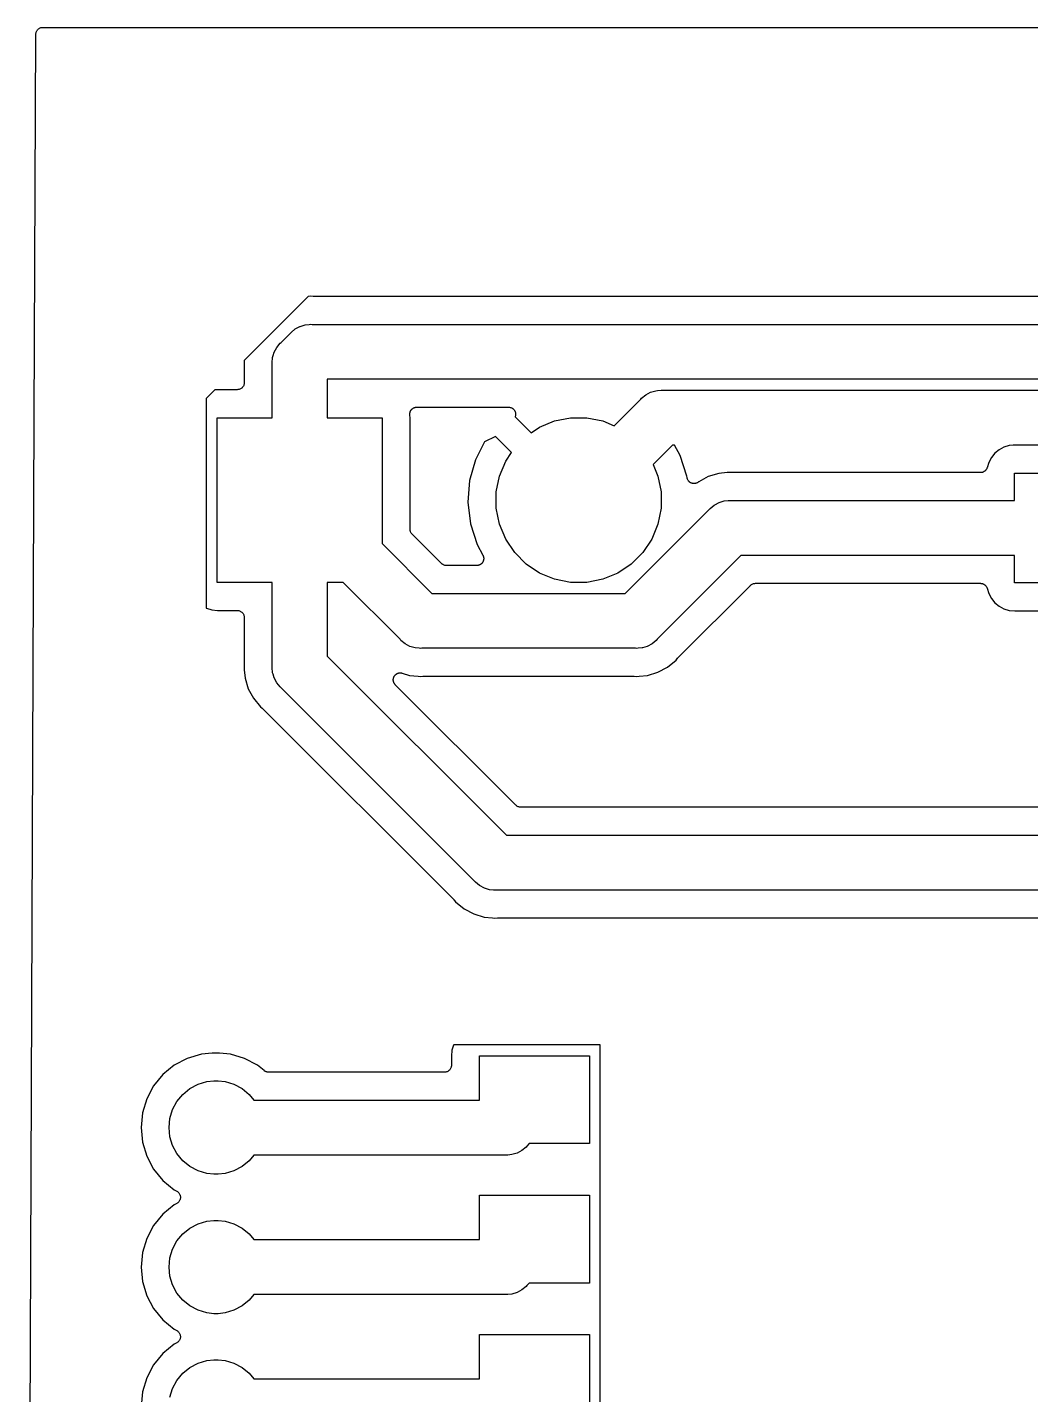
# Model space of a CAD drawing. Extents: x 34.6 to 108.9, y -99.3 to -38.4.
# Drawn here: x 34.67 to 52.93, y -63.29 to -38.38 of the extents above; entities that cross this region are included whole.
import ezdxf

# ---------------------------------------------------------------- set-up
doc = ezdxf.new("R2010")
doc.units = 0
doc.header["$MEASUREMENT"] = 0
doc.layers.add('BLACK', color=7, linetype='CONTINUOUS')

msp = doc.modelspace()

# ---------------------------------------------------------------- linework, layer by layer
at = {"layer": 'BLACK', "linetype": 'CONTINUOUS'}
for p, q in [((34.7926, -45.4895), (34.8213, -38.5055)), ((34.8213, -38.5051), (34.8214, -38.5037)), ((34.8213, -38.5055), (34.8213, -38.5051)), ((34.8213, -38.5051), (34.8213, -38.5051)), ((34.8213, -38.5051), (34.8213, -38.5051)), ((34.8214, -38.5037), (34.8227, -38.4921)), ((34.8227, -38.4921), (34.8239, -38.4805)), ((34.8239, -38.4805), (34.8241, -38.4798)), ((34.8241, -38.4798), (34.8242, -38.4791)), ((34.8242, -38.4791), (34.8278, -38.468)), ((34.8278, -38.468), (34.8313, -38.4568)), ((34.8313, -38.4568), (34.8316, -38.4562)), ((34.8316, -38.4562), (34.8318, -38.4555)), ((34.8318, -38.4555), (34.8375, -38.4453)), ((34.8375, -38.4453), (34.843, -38.435)), ((34.843, -38.435), (34.8435, -38.4344)), ((34.8435, -38.4344), (34.8438, -38.4338)), ((34.8438, -38.4338), (34.8514, -38.4249)), ((34.8514, -38.4249), (34.8588, -38.4159)), ((34.8588, -38.4159), (34.8594, -38.4154)), ((34.8594, -38.4154), (34.8599, -38.4149)), ((34.8599, -38.4149), (34.869, -38.4076)), ((34.869, -38.4076), (34.8781, -38.4002)), ((34.8781, -38.4002), (34.8787, -38.3999)), ((34.8787, -38.3999), (34.8792, -38.3994)), ((34.8792, -38.3994), (34.8896, -38.3941)), ((34.8896, -38.3941), (34.8999, -38.3886)), ((34.8999, -38.3886), (34.9006, -38.3884)), ((34.9006, -38.3884), (34.9012, -38.3881)), ((34.9012, -38.3881), (34.9125, -38.3848)), ((34.9125, -38.3848), (34.9237, -38.3814)), ((34.9237, -38.3814), (34.9244, -38.3813)), ((34.9244, -38.3813), (34.9251, -38.3812)), ((34.9251, -38.3812), (34.9367, -38.3801)), ((34.9367, -38.3801), (34.9483, -38.379)), ((34.9483, -38.379), (108.814, -38.379)), ((39.7796, -43.2815), (38.6155, -44.4456)), ((39.7806, -43.2814), (39.7796, -43.2815)), ((39.7807, -43.2814), (39.7806, -43.2814)), ((39.824, -43.2771), (39.7807, -43.2814)), ((39.8673, -43.2814), (39.824, -43.2771)), ((39.8727, -43.2814), (39.8673, -43.2814)), ((39.878, -43.282), (39.8727, -43.2814)), ((39.8798, -43.282), (39.878, -43.282)), ((63.2842, -43.282), (39.8798, -43.282)), ((39.5449, -43.8722), (39.6289, -43.8273)), ((39.6289, -43.8273), (39.6317, -43.8258)), ((39.6317, -43.8258), (39.726, -43.7972)), ((39.6317, -43.8258), (39.6317, -43.8258)), ((39.726, -43.7972), (39.7994, -43.79)), ((39.7994, -43.79), (39.7995, -43.79)), ((39.7995, -43.79), (39.824, -43.7876)), ((39.824, -43.7876), (39.8486, -43.79)), ((39.8486, -43.79), (63.3154, -43.79)), ((39.2878, -44.1191), (39.4531, -43.9538)), ((39.4531, -43.9538), (39.4687, -43.9347)), ((39.4687, -43.9347), (39.5449, -43.8722)), ((39.1413, -44.3586), (39.1598, -44.2977)), ((39.1598, -44.2977), (39.2063, -44.2109)), ((39.2063, -44.2109), (39.2687, -44.1347)), ((39.2687, -44.1347), (39.2878, -44.1191)), ((38.6155, -44.4456), (38.6111, -44.49)), ((38.6111, -44.49), (38.6154, -44.5333)), ((38.6154, -44.5333), (38.6155, -44.5351)), ((38.6155, -44.5351), (38.6155, -44.5404)), ((38.6155, -44.5404), (38.616, -44.5458)), ((38.616, -44.5458), (38.616, -44.8519)), ((39.1216, -44.49), (39.1312, -44.392)), ((39.124, -44.5146), (39.1216, -44.49)), ((39.124, -45.49), (39.124, -44.5146)), ((39.1312, -44.392), (39.1413, -44.3586)), ((63.1329, -44.79), (40.124, -44.79)), ((40.124, -44.79), (40.124, -45.49)), ((38.0769, -44.9842), (37.924, -45.1371)), ((38.1302, -44.9789), (38.0769, -44.9842)), ((38.489, -44.9789), (38.1302, -44.9789)), ((38.5009, -44.9778), (38.489, -44.9789)), ((38.5128, -44.9767), (38.5009, -44.9778)), ((38.5132, -44.9766), (38.5128, -44.9767)), ((38.5137, -44.9765), (38.5132, -44.9766)), ((38.5251, -44.973), (38.5137, -44.9765)), ((38.5366, -44.9697), (38.5251, -44.973)), ((38.537, -44.9695), (38.5366, -44.9697)), ((38.5374, -44.9693), (38.537, -44.9695)), ((38.5479, -44.9637), (38.5374, -44.9693)), ((38.5585, -44.9582), (38.5479, -44.9637)), ((38.5589, -44.9579), (38.5585, -44.9582)), ((38.5593, -44.9577), (38.5589, -44.9579)), ((38.5685, -44.9502), (38.5593, -44.9577)), ((38.5779, -44.9427), (38.5685, -44.9502)), ((38.5781, -44.9423), (38.5779, -44.9427)), ((38.5785, -44.942), (38.5781, -44.9423)), ((38.5861, -44.9328), (38.5785, -44.942)), ((38.5938, -44.9237), (38.5861, -44.9328)), ((38.594, -44.9233), (38.5938, -44.9237)), ((38.5943, -44.9229), (38.594, -44.9233)), ((38.6, -44.9124), (38.5943, -44.9229)), ((38.6057, -44.902), (38.6, -44.9124)), ((38.6059, -44.9015), (38.6057, -44.902)), ((38.6061, -44.9011), (38.6059, -44.9015)), ((38.6096, -44.8897), (38.6061, -44.9011)), ((38.6132, -44.8783), (38.6096, -44.8897)), ((38.6133, -44.8779), (38.6132, -44.8783)), ((38.6134, -44.8775), (38.6133, -44.8779)), ((38.6147, -44.8656), (38.6134, -44.8775)), ((38.616, -44.8537), (38.6147, -44.8656)), ((38.616, -44.8519), (38.616, -44.8528)), ((38.616, -44.8528), (38.616, -44.8528)), ((38.616, -44.8528), (38.616, -44.8528)), ((38.616, -44.8528), (38.616, -44.8537)), ((45.8487, -45.1347), (45.9249, -45.0723)), ((45.9249, -45.0723), (46.0117, -45.0258)), ((46.0117, -45.0258), (46.106, -44.9972)), ((46.106, -44.9972), (46.1395, -44.9939)), ((46.1395, -44.9939), (46.204, -44.9876)), ((46.204, -44.9876), (46.2286, -44.99)), ((46.2286, -44.99), (56.1014, -44.99)), ((37.924, -45.1371), (37.924, -48.9591)), ((41.6713, -45.3307), (41.676, -45.326)), ((41.676, -45.326), (41.6809, -45.3229)), ((41.6809, -45.3229), (41.6854, -45.3192)), ((41.6854, -45.3192), (41.6912, -45.3161)), ((41.6912, -45.3161), (41.6968, -45.3125)), ((41.6968, -45.3125), (41.7022, -45.3103)), ((41.7022, -45.3103), (41.7073, -45.3076)), ((41.7073, -45.3076), (41.7136, -45.3057)), ((41.7136, -45.3057), (41.7198, -45.3032)), ((41.7198, -45.3032), (41.7255, -45.3021)), ((41.7255, -45.3021), (41.731, -45.3004)), ((41.731, -45.3004), (41.7376, -45.2998)), ((41.7376, -45.2998), (41.7441, -45.2985)), ((41.7441, -45.2985), (41.7499, -45.2986)), ((41.7499, -45.2986), (41.7557, -45.298)), ((41.7557, -45.298), (43.4282, -45.298)), ((43.4282, -45.298), (43.43, -45.298)), ((43.43, -45.298), (43.4339, -45.2984)), ((43.4339, -45.2984), (43.4378, -45.2983)), ((43.4378, -45.2983), (43.4461, -45.2998)), ((43.4461, -45.2998), (43.4546, -45.3008)), ((43.4546, -45.3008), (43.4583, -45.3019)), ((43.4583, -45.3019), (43.4622, -45.3026)), ((43.4622, -45.3026), (43.4701, -45.3057)), ((43.4701, -45.3057), (43.4782, -45.3083)), ((43.4782, -45.3083), (43.4817, -45.3101)), ((43.4817, -45.3101), (43.4853, -45.3115)), ((43.4853, -45.3115), (43.4925, -45.3161)), ((43.4925, -45.3161), (43.5, -45.3202)), ((43.5, -45.3202), (43.5029, -45.3227)), ((43.5029, -45.3227), (43.5062, -45.3248)), ((43.5062, -45.3248), (43.5124, -45.3307)), ((45.3521, -45.6348), (45.8331, -45.1538)), ((45.8331, -45.1538), (45.8487, -45.1347)), ((34.666, -76.2475), (34.7926, -45.4895)), ((34.7926, -45.4895), (34.7926, -45.4895)), ((38.124, -48.49), (38.124, -45.49)), ((38.124, -45.49), (39.124, -45.49)), ((40.124, -45.49), (41.124, -45.49)), ((41.124, -45.49), (41.124, -47.7829)), ((41.6287, -45.4241), (41.6294, -45.4175)), ((41.6292, -45.4299), (41.6287, -45.4241)), ((41.6291, -45.4357), (41.6292, -45.4299)), ((41.6293, -45.4374), (41.6291, -45.4357)), ((41.6351, -45.4962), (41.6293, -45.4374)), ((41.6294, -45.4175), (41.6295, -45.4109)), ((41.6295, -45.4109), (41.6307, -45.4052)), ((41.6307, -45.4052), (41.6313, -45.3995)), ((41.6313, -45.3995), (41.6332, -45.3931)), ((41.6332, -45.3931), (41.6346, -45.3866)), ((41.6346, -45.3866), (41.6369, -45.3813)), ((41.6351, -47.5229), (41.6351, -45.4962)), ((41.6369, -45.3813), (41.6386, -45.3758)), ((41.6386, -45.3758), (41.6417, -45.3699)), ((41.6417, -45.3699), (41.6444, -45.3639)), ((41.6444, -45.3639), (41.6476, -45.3591)), ((41.6476, -45.3591), (41.6504, -45.354)), ((41.6504, -45.354), (41.6546, -45.3489)), ((41.6546, -45.3489), (41.6583, -45.3434)), ((41.6583, -45.3434), (41.6625, -45.3393)), ((41.6625, -45.3393), (41.6662, -45.3349)), ((41.6662, -45.3349), (41.6713, -45.3307)), ((43.5124, -45.3307), (43.519, -45.3361)), ((43.519, -45.3361), (43.5214, -45.3392)), ((43.5214, -45.3392), (43.5242, -45.3419)), ((43.5242, -45.3419), (43.5291, -45.3488)), ((43.5291, -45.3488), (43.5345, -45.3554)), ((43.5345, -45.3554), (43.5363, -45.3589)), ((43.5363, -45.3589), (43.5385, -45.3621)), ((43.5385, -45.3621), (43.542, -45.3699)), ((43.542, -45.3699), (43.546, -45.3774)), ((43.5478, -45.4661), (43.5458, -45.4726)), ((43.5458, -45.4726), (43.8379, -45.7647)), ((43.546, -45.3774), (43.5471, -45.3811)), ((43.5471, -45.3811), (43.5487, -45.3847)), ((43.5508, -45.4581), (43.5478, -45.4661)), ((43.5487, -45.3847), (43.5506, -45.393)), ((43.5506, -45.393), (43.553, -45.4012)), ((43.5515, -45.4542), (43.5508, -45.4581)), ((43.5526, -45.4505), (43.5515, -45.4542)), ((43.5535, -45.4421), (43.5526, -45.4505)), ((43.553, -45.4012), (43.5533, -45.4051)), ((43.5533, -45.4051), (43.5542, -45.4089)), ((43.5549, -45.4336), (43.5535, -45.4421)), ((43.5542, -45.4089), (43.5544, -45.4174)), ((43.5544, -45.4174), (43.5552, -45.4259)), ((43.5552, -45.4259), (43.5548, -45.4297)), ((43.5548, -45.4297), (43.5549, -45.4336)), ((43.9935, -45.6607), (44.2665, -45.5476)), ((44.2665, -45.5476), (44.5563, -45.49)), ((44.5563, -45.49), (44.8517, -45.49)), ((44.8517, -45.49), (45.1415, -45.5476)), ((45.1415, -45.5476), (45.3521, -45.6348)), ((43.8379, -45.7647), (43.9935, -45.6607)), ((42.9908, -45.9291), (42.8248, -46.2552)), ((43.187, -45.8322), (42.9908, -45.9291)), ((43.4787, -46.1239), (43.187, -45.8322)), ((46.4111, -45.99), (46.0592, -46.3419)), ((46.4506, -45.99), (46.4111, -45.99)), ((46.5519, -46.1796), (46.4506, -45.99)), ((52.3579, -46.0736), (52.2806, -46.1371)), ((52.4462, -46.0264), (52.3579, -46.0736)), ((52.5419, -45.9974), (52.4462, -46.0264)), ((52.6165, -45.99), (52.5419, -45.9974)), ((54.5715, -45.99), (52.6165, -45.99)), ((42.8248, -46.2552), (42.7176, -46.6359)), ((43.2616, -46.5525), (43.3747, -46.2795)), ((43.3747, -46.2795), (43.4787, -46.1239)), ((46.6747, -46.5569), (46.5519, -46.1796)), ((52.1699, -46.3027), (52.1404, -46.3999)), ((52.2171, -46.2144), (52.1699, -46.3027)), ((52.2806, -46.1371), (52.2171, -46.2144)), ((43.204, -46.8423), (43.2616, -46.5525)), ((46.0592, -46.3419), (46.1464, -46.5525)), ((46.1464, -46.5525), (46.204, -46.8423)), ((46.6771, -46.5771), (46.6747, -46.5569)), ((47.0644, -46.5622), (46.8893, -46.6558)), ((47.2544, -46.5046), (47.0644, -46.5622)), ((47.4087, -46.4894), (47.2544, -46.5046)), ((47.452, -46.4851), (47.4087, -46.4894)), ((47.4953, -46.4894), (47.452, -46.4851)), ((47.5007, -46.4894), (47.4953, -46.4894)), ((47.506, -46.49), (47.5007, -46.4894)), ((47.5078, -46.49), (47.506, -46.49)), ((52.0189, -46.49), (47.5078, -46.49)), ((52.0245, -46.4894), (52.0189, -46.49)), ((52.0302, -46.4895), (52.0245, -46.4894)), ((52.0368, -46.4882), (52.0302, -46.4895)), ((52.0435, -46.4876), (52.0368, -46.4882)), ((52.049, -46.4859), (52.0435, -46.4876)), ((52.0546, -46.4849), (52.049, -46.4859)), ((52.0608, -46.4824), (52.0546, -46.4849)), ((52.0673, -46.4804), (52.0608, -46.4824)), ((52.0723, -46.4777), (52.0673, -46.4804)), ((52.0776, -46.4756), (52.0723, -46.4777)), ((52.0832, -46.4719), (52.0776, -46.4756)), ((52.0892, -46.4688), (52.0832, -46.4719)), ((52.0936, -46.4652), (52.0892, -46.4688)), ((52.0983, -46.4621), (52.0936, -46.4652)), ((52.1031, -46.4574), (52.0983, -46.4621)), ((52.1084, -46.4531), (52.1031, -46.4574)), ((52.112, -46.4487), (52.1084, -46.4531)), ((52.1161, -46.4448), (52.112, -46.4487)), ((52.1199, -46.4392), (52.1161, -46.4448)), ((52.1242, -46.434), (52.1199, -46.4392)), ((52.1269, -46.429), (52.1242, -46.434)), ((52.1301, -46.4243), (52.1269, -46.429)), ((52.1328, -46.4181), (52.1301, -46.4243)), ((52.136, -46.4122), (52.1328, -46.4181)), ((52.1376, -46.4068), (52.136, -46.4122)), ((52.1399, -46.4016), (52.1376, -46.4068)), ((52.1404, -46.3999), (52.1399, -46.4016)), ((52.6415, -46.998), (52.6415, -46.498)), ((52.6415, -46.498), (54.5465, -46.498)), ((42.7176, -46.6359), (42.6867, -47.0303)), ((46.6794, -46.5877), (46.6771, -46.5771)), ((46.6815, -46.5984), (46.6794, -46.5877)), ((46.6821, -46.5998), (46.6815, -46.5984)), ((46.6824, -46.6013), (46.6821, -46.5998)), ((46.6867, -46.6113), (46.6824, -46.6013)), ((46.6908, -46.6214), (46.6867, -46.6113)), ((46.6917, -46.6227), (46.6908, -46.6214)), ((46.6923, -46.6241), (46.6917, -46.6227)), ((46.6985, -46.633), (46.6923, -46.6241)), ((46.7045, -46.6421), (46.6985, -46.633)), ((46.7056, -46.6432), (46.7045, -46.6421)), ((46.7064, -46.6444), (46.7056, -46.6432)), ((46.7142, -46.652), (46.7064, -46.6444)), ((46.7219, -46.6597), (46.7142, -46.652)), ((46.7232, -46.6606), (46.7219, -46.6597)), ((46.7243, -46.6617), (46.7232, -46.6606)), ((46.7334, -46.6675), (46.7243, -46.6617)), ((46.7424, -46.6736), (46.7334, -46.6675)), ((46.7438, -46.6743), (46.7424, -46.6736)), ((46.7451, -46.6751), (46.7438, -46.6743)), ((46.7552, -46.6791), (46.7451, -46.6751)), ((46.7652, -46.6833), (46.7552, -46.6791)), ((46.7667, -46.6837), (46.7652, -46.6833)), ((46.7681, -46.6842), (46.7667, -46.6837)), ((46.7788, -46.6862), (46.7681, -46.6842)), ((46.7894, -46.6884), (46.7788, -46.6862)), ((46.791, -46.6884), (46.7894, -46.6884)), ((46.7925, -46.6887), (46.791, -46.6884)), ((46.8034, -46.6886), (46.7925, -46.6887)), ((46.8142, -46.6887), (46.8034, -46.6886)), ((46.8157, -46.6884), (46.8142, -46.6887)), ((46.8173, -46.6884), (46.8157, -46.6884)), ((46.8279, -46.6861), (46.8173, -46.6884)), ((46.8386, -46.6841), (46.8279, -46.6861)), ((46.84, -46.6836), (46.8386, -46.6841)), ((46.8415, -46.6832), (46.84, -46.6836)), ((46.8515, -46.679), (46.8415, -46.6832)), ((46.8616, -46.6749), (46.8515, -46.679)), ((46.8629, -46.6741), (46.8616, -46.6749)), ((46.8643, -46.6735), (46.8629, -46.6741)), ((46.8733, -46.6674), (46.8643, -46.6735)), ((46.8824, -46.6615), (46.8733, -46.6674)), ((46.8838, -46.6603), (46.8824, -46.6615)), ((46.8893, -46.6558), (46.8838, -46.6603)), ((42.6867, -47.0303), (42.7333, -47.4231)), ((43.204, -47.1377), (43.204, -46.8423)), ((46.204, -46.8423), (46.204, -47.1377)), ((47.1846, -47.074), (47.2597, -47.0338)), ((47.2597, -47.0338), (47.354, -47.0052)), ((47.354, -47.0052), (47.4274, -46.998)), ((47.4274, -46.998), (47.452, -46.9956)), ((47.452, -46.9956), (47.4766, -46.998)), ((47.4766, -46.998), (52.6415, -46.998)), ((43.2616, -47.4275), (43.204, -47.1377)), ((45.5529, -48.69), (47.0811, -47.1618)), ((46.204, -47.1377), (46.1464, -47.4275)), ((47.0811, -47.1618), (47.0967, -47.1427)), ((47.0967, -47.1427), (47.1335, -47.1125)), ((47.1335, -47.1125), (47.1729, -47.0803)), ((47.1729, -47.0803), (47.1846, -47.074)), ((41.6362, -47.5346), (41.6351, -47.5229)), ((41.6372, -47.5463), (41.6362, -47.5346)), ((41.6374, -47.5469), (41.6372, -47.5463)), ((41.6375, -47.5476), (41.6374, -47.5469)), ((41.6409, -47.5588), (41.6375, -47.5476)), ((41.6442, -47.5701), (41.6409, -47.5588)), ((41.6445, -47.5707), (41.6442, -47.5701)), ((41.6447, -47.5713), (41.6445, -47.5707)), ((42.7333, -47.4231), (42.8561, -47.8004)), ((43.3747, -47.7005), (43.2616, -47.4275)), ((46.1464, -47.4275), (46.0333, -47.7005)), ((41.124, -47.7829), (42.0311, -48.69)), ((41.6502, -47.5817), (41.6447, -47.5713)), ((41.6556, -47.5921), (41.6502, -47.5817)), ((41.656, -47.5926), (41.6556, -47.5921)), ((41.6563, -47.5932), (41.656, -47.5926)), ((41.6637, -47.6023), (41.6563, -47.5932)), ((41.671, -47.6115), (41.6637, -47.6023)), ((41.6719, -47.6124), (41.671, -47.6115)), ((41.672, -47.6124), (41.6719, -47.6124)), ((41.6723, -47.6127), (41.672, -47.6124)), ((41.672, -47.6124), (41.672, -47.6124)), ((42.2043, -48.1448), (41.6723, -47.6127)), ((42.8561, -47.8004), (42.9601, -47.9951)), ((43.5389, -47.9462), (43.3747, -47.7005)), ((46.0333, -47.7005), (45.8691, -47.9462)), ((42.9601, -47.9951), (42.961, -47.9967)), ((42.961, -47.9967), (42.9631, -48.0022)), ((42.9631, -48.0022), (42.9659, -48.0074)), ((42.9659, -48.0074), (42.9677, -48.0137)), ((42.9677, -48.0137), (42.9701, -48.0197)), ((42.9701, -48.0197), (42.9712, -48.0255)), ((42.9712, -48.0255), (42.9729, -48.0312)), ((42.9729, -48.0312), (42.9735, -48.0377)), ((42.9744, -48.0689), (42.9731, -48.0747)), ((42.9735, -48.0377), (42.9747, -48.0441)), ((42.9751, -48.0559), (42.9744, -48.0624)), ((42.9744, -48.0624), (42.9744, -48.0689)), ((42.9747, -48.0441), (42.9746, -48.05)), ((42.9746, -48.05), (42.9751, -48.0559)), ((43.7478, -48.1551), (43.5389, -47.9462)), ((45.8691, -47.9462), (45.6602, -48.1551)), ((47.6591, -47.998), (46.1309, -49.5262)), ((52.6415, -47.998), (47.6591, -47.998)), ((52.6415, -48.498), (52.6415, -47.998)), ((42.2134, -48.1523), (42.2043, -48.1448)), ((42.2224, -48.1598), (42.2134, -48.1523)), ((42.223, -48.1601), (42.2224, -48.1598)), ((42.2235, -48.1605), (42.223, -48.1601)), ((42.2338, -48.1661), (42.2235, -48.1605)), ((42.2441, -48.1717), (42.2338, -48.1661)), ((42.2447, -48.1719), (42.2441, -48.1717)), ((42.2453, -48.1722), (42.2447, -48.1719)), ((42.2566, -48.1757), (42.2453, -48.1722)), ((42.2677, -48.1792), (42.2566, -48.1757)), ((42.2684, -48.1793), (42.2677, -48.1792)), ((42.269, -48.1795), (42.2684, -48.1793)), ((42.2807, -48.1807), (42.269, -48.1795)), ((42.2924, -48.182), (42.2807, -48.1807)), ((42.2937, -48.182), (42.2924, -48.182)), ((42.2941, -48.182), (42.2937, -48.182)), ((42.2937, -48.182), (42.2937, -48.182)), ((42.2937, -48.182), (42.2937, -48.182)), ((42.8481, -48.182), (42.2941, -48.182)), ((42.854, -48.1814), (42.8481, -48.182)), ((42.8599, -48.1815), (42.854, -48.1814)), ((42.8663, -48.1802), (42.8599, -48.1815)), ((42.8728, -48.1796), (42.8663, -48.1802)), ((42.8785, -48.1779), (42.8728, -48.1796)), ((42.8842, -48.1768), (42.8785, -48.1779)), ((42.8903, -48.1743), (42.8842, -48.1768)), ((42.8965, -48.1724), (42.8903, -48.1743)), ((42.9017, -48.1696), (42.8965, -48.1724)), ((42.9072, -48.1674), (42.9017, -48.1696)), ((42.9127, -48.1638), (42.9072, -48.1674)), ((42.9184, -48.1608), (42.9127, -48.1638)), ((42.923, -48.157), (42.9184, -48.1608)), ((42.9279, -48.1538), (42.923, -48.157)), ((42.9326, -48.1492), (42.9279, -48.1538)), ((42.9376, -48.1451), (42.9326, -48.1492)), ((42.9414, -48.1406), (42.9376, -48.1451)), ((42.9456, -48.1364), (42.9414, -48.1406)), ((42.9493, -48.131), (42.9456, -48.1364)), ((42.9534, -48.126), (42.9493, -48.131)), ((42.9562, -48.1208), (42.9534, -48.126)), ((42.9596, -48.1159), (42.9562, -48.1208)), ((42.9621, -48.1099), (42.9596, -48.1159)), ((42.9652, -48.1042), (42.9621, -48.1099)), ((42.967, -48.0986), (42.9652, -48.1042)), ((42.9693, -48.0931), (42.967, -48.0986)), ((42.9706, -48.0868), (42.9693, -48.0931)), ((42.9725, -48.0805), (42.9706, -48.0868)), ((42.9731, -48.0747), (42.9725, -48.0805)), ((43.9935, -48.3193), (43.7478, -48.1551)), ((45.6602, -48.1551), (45.4145, -48.3193)), ((39.124, -48.49), (38.124, -48.49)), ((39.124, -50.0134), (39.124, -48.49)), ((40.4169, -48.49), (40.124, -48.49)), ((40.124, -48.49), (40.124, -49.8309)), ((41.4531, -49.5262), (40.4169, -48.49)), ((44.2665, -48.4324), (43.9935, -48.3193)), ((44.5563, -48.49), (44.2665, -48.4324)), ((44.8517, -48.49), (44.5563, -48.49)), ((45.1415, -48.4324), (44.8517, -48.49)), ((45.4145, -48.3193), (45.1415, -48.4324)), ((46.5122, -49.8633), (47.8323, -48.5432)), ((47.8323, -48.5432), (47.8326, -48.5429)), ((47.8326, -48.5429), (47.8326, -48.5429)), ((47.8326, -48.5429), (47.8327, -48.5429)), ((47.8327, -48.5429), (47.8336, -48.542)), ((47.8336, -48.542), (47.8428, -48.5346)), ((47.8428, -48.5346), (47.8519, -48.5272)), ((47.8519, -48.5272), (47.8524, -48.5269)), ((47.8524, -48.5269), (47.853, -48.5265)), ((47.853, -48.5265), (47.8634, -48.5211)), ((47.8634, -48.5211), (47.8737, -48.5156)), ((47.8737, -48.5156), (47.8744, -48.5154)), ((47.8744, -48.5154), (47.875, -48.5151)), ((47.875, -48.5151), (47.8863, -48.5118)), ((47.8863, -48.5118), (47.8975, -48.5084)), ((47.8975, -48.5084), (47.8981, -48.5084)), ((47.8981, -48.5084), (47.8988, -48.5082)), ((47.8988, -48.5082), (47.9105, -48.5071)), ((47.9105, -48.5071), (47.9221, -48.506)), ((47.9221, -48.506), (52.0189, -48.506)), ((52.0189, -48.506), (52.0207, -48.506)), ((52.0207, -48.506), (52.0263, -48.5066)), ((52.0263, -48.5066), (52.032, -48.5067)), ((52.032, -48.5067), (52.0386, -48.508)), ((52.0386, -48.508), (52.0453, -48.5088)), ((52.0453, -48.5088), (52.0507, -48.5105)), ((52.0507, -48.5105), (52.0563, -48.5116)), ((52.0563, -48.5116), (52.0625, -48.5142)), ((52.0625, -48.5142), (52.0689, -48.5163)), ((52.0689, -48.5163), (52.0739, -48.519)), ((52.0739, -48.519), (52.0791, -48.5212)), ((52.0791, -48.5212), (52.0847, -48.525)), ((52.0847, -48.525), (52.0906, -48.5282)), ((52.0906, -48.5282), (52.095, -48.5319)), ((52.095, -48.5319), (52.0997, -48.535)), ((52.0997, -48.535), (52.1045, -48.5398)), ((52.1045, -48.5398), (52.1096, -48.5441)), ((52.1096, -48.5441), (52.1132, -48.5486)), ((52.1132, -48.5486), (52.1172, -48.5526)), ((52.1172, -48.5526), (52.1209, -48.5582)), ((52.1209, -48.5582), (52.1251, -48.5635)), ((52.1251, -48.5635), (52.1278, -48.5685)), ((54.5465, -48.498), (52.6415, -48.498)), ((42.0311, -48.69), (45.5529, -48.69)), ((52.1278, -48.5685), (52.1309, -48.5732)), ((52.1309, -48.5732), (52.1335, -48.5795)), ((52.1335, -48.5795), (52.1366, -48.5854)), ((52.1366, -48.5854), (52.1382, -48.5909)), ((52.1382, -48.5909), (52.1404, -48.5961)), ((52.1404, -48.5961), (52.1699, -48.6933)), ((52.1699, -48.6933), (52.2171, -48.7816)), ((52.2171, -48.7816), (52.2806, -48.8589)), ((37.924, -48.9591), (37.9287, -48.9616)), ((37.9287, -48.9616), (38.0244, -48.9906)), ((38.0244, -48.9906), (38.1302, -49.0011)), ((38.1302, -49.0011), (38.489, -49.0011)), ((38.489, -49.0011), (38.4899, -49.0011)), ((38.4899, -49.0011), (38.4899, -49.0011)), ((38.4899, -49.0011), (38.4899, -49.0011)), ((38.4899, -49.0011), (38.4908, -49.0011)), ((38.4908, -49.0011), (38.5027, -49.0024)), ((38.5027, -49.0024), (38.5145, -49.0037)), ((38.5145, -49.0037), (38.515, -49.0038)), ((38.515, -49.0038), (38.5154, -49.0038)), ((38.5154, -49.0038), (38.5268, -49.0075)), ((38.5268, -49.0075), (38.5382, -49.011)), ((38.5382, -49.011), (38.5386, -49.0112)), ((38.5386, -49.0112), (38.539, -49.0113)), ((38.539, -49.0113), (38.5495, -49.0171)), ((38.5495, -49.0171), (38.56, -49.0228)), ((38.56, -49.0228), (38.5604, -49.0231)), ((38.5604, -49.0231), (38.5608, -49.0233)), ((38.5608, -49.0233), (38.5699, -49.031)), ((38.5699, -49.031), (38.5791, -49.0386)), ((38.5791, -49.0386), (38.5794, -49.0389)), ((38.5794, -49.0389), (38.5797, -49.0392)), ((38.5797, -49.0392), (38.5872, -49.0485)), ((38.5872, -49.0485), (38.5948, -49.0578)), ((38.5948, -49.0578), (38.595, -49.0582)), ((38.595, -49.0582), (38.5953, -49.0585)), ((38.5953, -49.0585), (38.6008, -49.0691)), ((52.2806, -48.8589), (52.3579, -48.9224)), ((52.3579, -48.9224), (52.4462, -48.9696)), ((52.4462, -48.9696), (52.5419, -48.9986)), ((52.5419, -48.9986), (52.6477, -49.0091)), ((52.6477, -49.0091), (54.5403, -49.0091)), ((38.6008, -49.0691), (38.6064, -49.0797)), ((38.6064, -49.0797), (38.6065, -49.0801)), ((38.6065, -49.0801), (38.6068, -49.0805)), ((38.6068, -49.0805), (38.6101, -49.0919)), ((38.6101, -49.0919), (38.6136, -49.1034)), ((38.6136, -49.1034), (38.6136, -49.1038)), ((38.6136, -49.1038), (38.6137, -49.1043)), ((38.6137, -49.1043), (38.6148, -49.1162)), ((38.6148, -49.1162), (38.616, -49.1281)), ((38.616, -49.1281), (38.616, -49.9822)), ((41.4687, -49.5453), (41.4531, -49.5262)), ((41.5449, -49.6077), (41.4687, -49.5453)), ((46.1153, -49.5453), (46.0391, -49.6077)), ((46.1309, -49.5262), (46.1153, -49.5453)), ((41.6317, -49.6542), (41.5449, -49.6077)), ((41.726, -49.6828), (41.6317, -49.6542)), ((41.7994, -49.69), (41.726, -49.6828)), ((41.7995, -49.69), (41.7994, -49.69)), ((41.824, -49.6924), (41.7995, -49.69)), ((41.8485, -49.69), (41.824, -49.6924)), ((45.7354, -49.69), (41.8485, -49.69)), ((45.76, -49.6924), (45.7354, -49.69)), ((45.7846, -49.69), (45.76, -49.6924)), ((45.7888, -49.6896), (45.7846, -49.69)), ((45.858, -49.6828), (45.7888, -49.6896)), ((45.8682, -49.6797), (45.858, -49.6828)), ((45.9523, -49.6542), (45.8682, -49.6797)), ((46.0391, -49.6077), (45.9523, -49.6542)), ((38.6154, -49.9947), (38.6111, -50.038)), ((38.6111, -50.038), (38.6154, -50.0813)), ((38.616, -49.984), (38.6154, -49.9893)), ((38.6154, -49.9893), (38.6154, -49.9947)), ((38.616, -49.9822), (38.616, -49.984)), ((39.1216, -50.038), (39.124, -50.0134)), ((39.1312, -50.136), (39.1216, -50.038)), ((40.124, -49.8309), (43.3871, -53.094)), ((46.1476, -50.1258), (46.3227, -50.0322)), ((46.3227, -50.0322), (46.4762, -49.9062)), ((46.4762, -49.9062), (46.5038, -49.8726)), ((46.5038, -49.8726), (46.505, -49.8712)), ((46.505, -49.8712), (46.5088, -49.8675)), ((46.5088, -49.8675), (46.5122, -49.8633)), ((38.6154, -50.0813), (38.6306, -50.2356)), ((38.6306, -50.2356), (38.6882, -50.4256)), ((39.1389, -50.1612), (39.1312, -50.136)), ((39.1598, -50.2303), (39.1389, -50.1612)), ((39.2063, -50.3171), (39.1598, -50.2303)), ((41.3284, -50.2629), (41.329, -50.2569)), ((41.3289, -50.2693), (41.3284, -50.2629)), ((41.3289, -50.2756), (41.3289, -50.2693)), ((41.33, -50.2816), (41.3289, -50.2756)), ((41.329, -50.2569), (41.3291, -50.2508)), ((41.3291, -50.2508), (41.3304, -50.2446)), ((41.3306, -50.2876), (41.33, -50.2816)), ((41.3304, -50.2446), (41.3311, -50.2383)), ((41.3323, -50.2937), (41.3306, -50.2876)), ((41.3311, -50.2383), (41.3329, -50.2325)), ((41.3335, -50.3), (41.3323, -50.2937)), ((41.3329, -50.2325), (41.3341, -50.2265)), ((41.3358, -50.3056), (41.3335, -50.3)), ((41.3341, -50.2265), (41.3366, -50.2207)), ((41.3375, -50.3114), (41.3358, -50.3056)), ((41.3366, -50.2207), (41.3385, -50.2146)), ((41.3385, -50.2146), (41.3414, -50.2093)), ((41.3414, -50.2093), (41.3437, -50.2037)), ((41.3437, -50.2037), (41.3473, -50.1984)), ((41.3473, -50.1984), (41.3503, -50.1929)), ((41.3503, -50.1929), (41.3542, -50.1882)), ((41.3542, -50.1882), (41.3576, -50.1832)), ((41.3576, -50.1832), (41.3621, -50.1787)), ((41.3621, -50.1787), (41.3662, -50.1738)), ((41.3662, -50.1738), (41.3709, -50.17)), ((41.3709, -50.17), (41.3752, -50.1657)), ((41.3752, -50.1657), (41.3805, -50.1622)), ((41.3805, -50.1622), (41.3855, -50.1582)), ((41.3855, -50.1582), (41.3908, -50.1554)), ((41.3908, -50.1554), (41.3959, -50.152)), ((41.3959, -50.152), (41.4018, -50.1496)), ((41.4018, -50.1496), (41.4074, -50.1467)), ((41.4074, -50.1467), (41.4132, -50.1449)), ((41.4132, -50.1449), (41.4188, -50.1426)), ((41.4188, -50.1426), (41.4251, -50.1414)), ((41.4251, -50.1414), (41.4312, -50.1396)), ((41.4312, -50.1396), (41.4372, -50.139)), ((41.4372, -50.139), (41.4432, -50.1378)), ((41.4432, -50.1378), (41.4495, -50.1379)), ((41.4495, -50.1379), (41.4558, -50.1373)), ((41.4558, -50.1373), (41.4619, -50.1379)), ((41.4619, -50.1379), (41.4679, -50.1379)), ((41.4679, -50.1379), (41.4742, -50.1391)), ((41.4742, -50.1391), (41.4805, -50.1398)), ((41.4805, -50.1398), (41.4863, -50.1415)), ((41.4863, -50.1415), (41.4923, -50.1427)), ((41.4923, -50.1427), (41.6264, -50.1834)), ((41.6264, -50.1834), (41.7807, -50.1986)), ((41.7807, -50.1986), (41.7807, -50.1986)), ((41.7807, -50.1986), (41.824, -50.2029)), ((41.824, -50.2029), (41.8673, -50.1986)), ((41.8673, -50.1986), (41.8691, -50.1985)), ((41.8691, -50.1985), (41.8744, -50.1985)), ((41.8744, -50.1985), (41.8797, -50.198)), ((41.8797, -50.198), (45.7042, -50.198)), ((45.7042, -50.198), (45.706, -50.198)), ((45.706, -50.198), (45.7114, -50.1986)), ((45.7114, -50.1986), (45.7167, -50.1986)), ((45.7167, -50.1986), (45.76, -50.2029)), ((45.76, -50.2029), (45.8033, -50.1986)), ((45.8033, -50.1986), (45.9576, -50.1834)), ((45.8033, -50.1986), (45.8033, -50.1986)), ((45.9576, -50.1834), (46.1476, -50.1258)), ((38.6882, -50.4256), (38.7818, -50.6007)), ((39.2687, -50.3933), (39.2063, -50.3171)), ((39.2878, -50.4089), (39.2687, -50.3933)), ((42.8091, -53.9302), (39.2878, -50.4089)), ((41.3404, -50.3171), (41.3375, -50.3114)), ((41.3428, -50.3229), (41.3404, -50.3171)), ((41.3461, -50.328), (41.3428, -50.3229)), ((41.3489, -50.3334), (41.3461, -50.328)), ((41.3528, -50.3384), (41.3489, -50.3334)), ((41.3563, -50.3437), (41.3528, -50.3384)), ((41.3605, -50.348), (41.3563, -50.3437)), ((41.3643, -50.3528), (41.3605, -50.348)), ((41.3656, -50.3541), (41.3643, -50.3528)), ((43.5603, -52.5488), (41.3656, -50.3541)), ((38.7818, -50.6007), (38.9078, -50.7542)), ((38.9078, -50.7542), (38.9414, -50.7818)), ((38.9414, -50.7818), (38.9428, -50.783)), ((38.9428, -50.783), (38.9465, -50.7868)), ((38.9465, -50.7868), (38.9507, -50.7902)), ((38.9507, -50.7902), (42.4278, -54.2673)), ((43.5694, -52.5563), (43.5603, -52.5488)), ((43.5784, -52.5638), (43.5694, -52.5563)), ((43.579, -52.5641), (43.5784, -52.5638)), ((43.5795, -52.5645), (43.579, -52.5641)), ((43.5898, -52.5701), (43.5795, -52.5645)), ((43.6001, -52.5757), (43.5898, -52.5701)), ((43.6007, -52.5759), (43.6001, -52.5757)), ((43.6013, -52.5762), (43.6007, -52.5759)), ((43.6126, -52.5797), (43.6013, -52.5762)), ((43.6237, -52.5832), (43.6126, -52.5797)), ((43.6244, -52.5833), (43.6237, -52.5832)), ((43.625, -52.5835), (43.6244, -52.5833)), ((43.6367, -52.5847), (43.625, -52.5835)), ((43.6484, -52.586), (43.6367, -52.5847)), ((43.6497, -52.586), (43.6484, -52.586)), ((43.6501, -52.586), (43.6497, -52.586)), ((43.6497, -52.586), (43.6497, -52.586)), ((43.6497, -52.586), (43.6497, -52.586)), ((56.3618, -52.586), (43.6501, -52.586)), ((43.3871, -53.094), (61.5804, -53.094)), ((42.8247, -53.9493), (42.8091, -53.9302)), ((42.9009, -54.0117), (42.8247, -53.9493)), ((42.9877, -54.0582), (42.9009, -54.0117)), ((42.4278, -54.2673), (42.4291, -54.2686)), ((42.4291, -54.2686), (42.4324, -54.2728)), ((42.4324, -54.2728), (42.4362, -54.2766)), ((42.4362, -54.2766), (42.4638, -54.3102)), ((43.082, -54.0868), (42.9877, -54.0582)), ((43.1554, -54.094), (43.082, -54.0868)), ((43.18, -54.0964), (43.1554, -54.094)), ((43.1554, -54.094), (43.1554, -54.094)), ((43.2045, -54.094), (43.18, -54.0964)), ((61.3978, -54.094), (43.2045, -54.094)), ((42.4638, -54.3102), (42.6173, -54.4362)), ((42.6173, -54.4362), (42.7924, -54.5298)), ((42.7924, -54.5298), (42.9824, -54.5874)), ((42.9824, -54.5874), (43.1367, -54.6026)), ((43.1367, -54.6026), (43.1367, -54.6026)), ((43.1367, -54.6026), (43.18, -54.6069)), ((43.18, -54.6069), (43.2233, -54.6026)), ((43.2233, -54.6026), (43.2251, -54.6024)), ((43.2251, -54.6024), (43.2304, -54.6025)), ((43.2304, -54.6025), (43.2357, -54.602)), ((43.2357, -54.602), (58.5599, -54.602)), ((42.3973, -57.0124), (42.3869, -57.1182)), ((42.4264, -56.9167), (42.3973, -57.0124)), ((42.4289, -56.912), (42.4264, -56.9167)), ((45.098, -56.912), (42.4289, -56.912)), ((45.098, -76.8449), (45.098, -56.912)), ((37.5778, -57.1593), (37.3419, -57.2854)), ((37.8338, -57.0816), (37.5778, -57.1593)), ((38.0333, -57.062), (37.8338, -57.0816)), ((38.1667, -57.062), (38.0333, -57.062)), ((38.3662, -57.0816), (38.1667, -57.062)), ((38.6222, -57.1593), (38.3662, -57.0816)), ((38.8581, -57.2854), (38.6222, -57.1593)), ((42.3869, -57.1182), (42.3869, -57.285)), ((42.898, -57.92), (42.898, -57.112)), ((42.898, -57.112), (44.898, -57.112)), ((44.898, -57.112), (44.898, -58.712)), ((37.1351, -57.4551), (36.9654, -57.6619)), ((37.3419, -57.2854), (37.1351, -57.4551)), ((38.9772, -57.3832), (38.8581, -57.2854)), ((38.9818, -57.3862), (38.9772, -57.3832)), ((38.9861, -57.3898), (38.9818, -57.3862)), ((38.9921, -57.3931), (38.9861, -57.3898)), ((38.9979, -57.397), (38.9921, -57.3931)), ((39.0029, -57.3991), (38.9979, -57.397)), ((39.0078, -57.4017), (39.0029, -57.3991)), ((39.0144, -57.4038), (39.0078, -57.4017)), ((39.0207, -57.4065), (39.0144, -57.4038)), ((39.0261, -57.4076), (39.0207, -57.4065)), ((39.0314, -57.4092), (39.0261, -57.4076)), ((39.0383, -57.41), (39.0314, -57.4092)), ((39.045, -57.4114), (39.0383, -57.41)), ((39.0506, -57.4114), (39.045, -57.4114)), ((39.056, -57.412), (39.0506, -57.4114)), ((39.0578, -57.412), (39.056, -57.412)), ((42.2599, -57.412), (39.0578, -57.412)), ((42.2718, -57.4108), (42.2599, -57.412)), ((42.2837, -57.4097), (42.2718, -57.4108)), ((42.2842, -57.4096), (42.2837, -57.4097)), ((42.2846, -57.4096), (42.2842, -57.4096)), ((42.2961, -57.4061), (42.2846, -57.4096)), ((42.3075, -57.4028), (42.2961, -57.4061)), ((42.3079, -57.4025), (42.3075, -57.4028)), ((42.3083, -57.4024), (42.3079, -57.4025)), ((42.3189, -57.3968), (42.3083, -57.4024)), ((42.3295, -57.3913), (42.3189, -57.3968)), ((42.3298, -57.391), (42.3295, -57.3913)), ((42.3302, -57.3908), (42.3298, -57.391)), ((42.3395, -57.3832), (42.3302, -57.3908)), ((42.3488, -57.3757), (42.3395, -57.3832)), ((42.3491, -57.3754), (42.3488, -57.3757)), ((42.3494, -57.3751), (42.3491, -57.3754)), ((42.357, -57.3659), (42.3494, -57.3751)), ((42.3647, -57.3568), (42.357, -57.3659)), ((42.3649, -57.3564), (42.3647, -57.3568)), ((42.3652, -57.356), (42.3649, -57.3564)), ((42.3709, -57.3455), (42.3652, -57.356)), ((42.3767, -57.335), (42.3709, -57.3455)), ((42.3768, -57.3346), (42.3767, -57.335)), ((42.377, -57.3342), (42.3768, -57.3346)), ((42.3805, -57.3228), (42.377, -57.3342)), ((42.3842, -57.3114), (42.3805, -57.3228)), ((42.3843, -57.3105), (42.3842, -57.311)), ((42.3842, -57.311), (42.3842, -57.3114)), ((42.3856, -57.2987), (42.3843, -57.3105)), ((42.3869, -57.2868), (42.3856, -57.2987)), ((42.3869, -57.285), (42.3869, -57.2859)), ((42.3869, -57.2859), (42.3869, -57.2859)), ((42.3869, -57.2859), (42.3869, -57.2859)), ((42.3869, -57.2859), (42.3869, -57.2868)), ((36.9654, -57.6619), (36.8393, -57.8978)), ((37.4961, -57.8161), (37.6255, -57.7098)), ((37.6255, -57.7098), (37.7731, -57.6309)), ((37.7731, -57.6309), (37.9334, -57.5823)), ((37.9334, -57.5823), (38.0583, -57.57)), ((38.0583, -57.57), (38.1417, -57.57)), ((38.1417, -57.57), (38.2666, -57.5823)), ((38.2666, -57.5823), (38.4269, -57.6309)), ((38.4269, -57.6309), (38.5745, -57.7098)), ((38.5745, -57.7098), (38.7039, -57.8161)), ((36.8393, -57.8978), (36.7616, -58.1538)), ((37.3109, -58.0931), (37.3898, -57.9455)), ((37.3898, -57.9455), (37.4961, -57.8161)), ((38.7039, -57.8161), (38.7893, -57.92)), ((38.7893, -57.92), (42.898, -57.92)), ((36.7616, -58.1538), (36.7354, -58.42)), ((37.2459, -58.42), (37.2623, -58.2534)), ((37.2623, -58.2534), (37.3109, -58.0931)), ((36.7354, -58.42), (36.7616, -58.6862)), ((37.2623, -58.5866), (37.2459, -58.42)), ((36.7616, -58.6862), (36.8393, -58.9422)), ((37.3109, -58.7469), (37.2623, -58.5866)), ((37.3898, -58.8945), (37.3109, -58.7469)), ((43.7453, -58.7753), (43.6691, -58.8377)), ((43.7609, -58.7562), (43.7453, -58.7753)), ((43.8051, -58.712), (43.7609, -58.7562)), ((44.898, -58.712), (43.8051, -58.712)), ((36.8393, -58.9422), (36.9654, -59.1781)), ((37.4961, -59.0239), (37.3898, -58.8945)), ((37.6255, -59.1302), (37.4961, -59.0239)), ((38.7039, -59.0239), (38.5745, -59.1302)), ((38.7893, -58.92), (38.7039, -59.0239)), ((43.3654, -58.92), (38.7893, -58.92)), ((43.39, -58.9224), (43.3654, -58.92)), ((43.4146, -58.92), (43.39, -58.9224)), ((43.488, -58.9128), (43.4146, -58.92)), ((43.5823, -58.8842), (43.488, -58.9128)), ((43.6691, -58.8377), (43.5823, -58.8842)), ((36.9654, -59.1781), (37.1351, -59.3849)), ((37.7731, -59.2091), (37.6255, -59.1302)), ((37.9334, -59.2577), (37.7731, -59.2091)), ((38.0583, -59.27), (37.9334, -59.2577)), ((38.1417, -59.27), (38.0583, -59.27)), ((38.2666, -59.2577), (38.1417, -59.27)), ((38.4269, -59.2091), (38.2666, -59.2577)), ((38.5745, -59.1302), (38.4269, -59.2091)), ((37.1351, -59.3849), (37.3419, -59.5546)), ((37.3419, -59.5546), (37.3857, -59.578)), ((37.3857, -59.578), (37.3867, -59.5786)), ((37.3867, -59.5786), (37.3867, -59.5786)), ((37.3867, -59.5786), (37.3868, -59.5786)), ((37.3868, -59.5786), (37.3872, -59.5788)), ((37.3872, -59.5788), (37.3972, -59.5857)), ((37.3972, -59.5857), (37.4072, -59.5925)), ((37.4072, -59.5925), (37.4074, -59.5927)), ((37.4074, -59.5927), (37.4076, -59.5929)), ((37.4076, -59.5929), (37.4162, -59.6016)), ((37.4235, -59.7712), (37.4149, -59.7797)), ((37.4162, -59.6016), (37.4246, -59.6102)), ((37.4236, -59.7709), (37.4235, -59.7712)), ((37.4238, -59.7707), (37.4236, -59.7709)), ((37.4306, -59.7607), (37.4238, -59.7707)), ((37.4246, -59.6102), (37.4247, -59.6104)), ((37.4247, -59.6104), (37.4249, -59.6106)), ((37.4249, -59.6106), (37.4315, -59.6207)), ((37.4374, -59.7506), (37.4306, -59.7607)), ((37.4315, -59.6207), (37.4382, -59.6309)), ((37.4375, -59.7504), (37.4374, -59.7506)), ((37.4376, -59.7502), (37.4375, -59.7504)), ((37.4423, -59.7391), (37.4376, -59.7502)), ((37.4382, -59.6309), (37.4383, -59.6312)), ((37.4383, -59.6312), (37.4385, -59.6314)), ((37.4385, -59.6314), (37.443, -59.6426)), ((37.447, -59.7278), (37.4423, -59.7391)), ((37.443, -59.6426), (37.4475, -59.6539)), ((37.4471, -59.7275), (37.447, -59.7278)), ((37.4472, -59.7273), (37.4471, -59.7275)), ((37.4496, -59.7154), (37.4472, -59.7273)), ((37.4475, -59.6539), (37.4476, -59.6541)), ((37.4476, -59.6541), (37.4477, -59.6544)), ((37.4477, -59.6544), (37.45, -59.6663)), ((37.4521, -59.7036), (37.4496, -59.7154)), ((37.45, -59.6663), (37.4522, -59.6782)), ((37.4522, -59.6908), (37.4521, -59.703)), ((37.4521, -59.703), (37.4521, -59.7033)), ((37.4521, -59.7033), (37.4521, -59.7036)), ((37.4522, -59.6782), (37.4522, -59.6785)), ((37.4522, -59.6785), (37.4523, -59.6788)), ((37.4523, -59.6788), (37.4522, -59.6908)), ((42.898, -60.46), (42.898, -59.652)), ((42.898, -59.652), (44.898, -59.652)), ((44.898, -59.652), (44.898, -61.252)), ((37.1351, -59.9951), (36.9654, -60.2019)), ((37.3419, -59.8254), (37.1351, -59.9951)), ((37.3857, -59.802), (37.3419, -59.8254)), ((37.3957, -59.7953), (37.3857, -59.802)), ((37.4058, -59.7886), (37.3957, -59.7953)), ((37.406, -59.7884), (37.4058, -59.7886)), ((37.4063, -59.7882), (37.406, -59.7884)), ((37.4149, -59.7797), (37.4063, -59.7882)), ((36.9654, -60.2019), (36.8393, -60.4378)), ((37.4961, -60.3561), (37.6255, -60.2498)), ((37.6255, -60.2498), (37.7731, -60.1709)), ((37.7731, -60.1709), (37.9334, -60.1223)), ((37.9334, -60.1223), (38.0583, -60.11)), ((38.0583, -60.11), (38.1417, -60.11)), ((38.1417, -60.11), (38.2666, -60.1223)), ((38.2666, -60.1223), (38.4269, -60.1709)), ((38.4269, -60.1709), (38.5745, -60.2498)), ((38.5745, -60.2498), (38.7039, -60.3561)), ((36.8393, -60.4378), (36.7616, -60.6938)), ((37.3109, -60.6331), (37.3898, -60.4855)), ((37.3898, -60.4855), (37.4961, -60.3561)), ((38.7039, -60.3561), (38.7893, -60.46)), ((38.7893, -60.46), (42.898, -60.46)), ((36.7616, -60.6938), (36.7354, -60.96)), ((37.2623, -60.7934), (37.3109, -60.6331)), ((36.7354, -60.96), (36.7616, -61.2262)), ((37.2459, -60.96), (37.2623, -60.7934)), ((37.2623, -61.1266), (37.2459, -60.96)), ((36.7616, -61.2262), (36.8393, -61.4822)), ((37.3109, -61.2869), (37.2623, -61.1266)), ((43.8051, -61.252), (43.7609, -61.2962)), ((44.898, -61.252), (43.8051, -61.252)), ((36.8393, -61.4822), (36.9654, -61.7181)), ((37.3898, -61.4345), (37.3109, -61.2869)), ((37.4961, -61.5639), (37.3898, -61.4345)), ((38.7893, -61.46), (38.7039, -61.5639)), ((43.3654, -61.46), (38.7893, -61.46)), ((43.39, -61.4624), (43.3654, -61.46)), ((43.4146, -61.46), (43.39, -61.4624)), ((43.488, -61.4528), (43.4146, -61.46)), ((43.5823, -61.4242), (43.488, -61.4528)), ((43.6691, -61.3777), (43.5823, -61.4242)), ((43.7453, -61.3153), (43.6691, -61.3777)), ((43.7609, -61.2962), (43.7453, -61.3153)), ((36.9654, -61.7181), (37.1351, -61.9249)), ((37.6255, -61.6702), (37.4961, -61.5639)), ((37.7731, -61.7491), (37.6255, -61.6702)), ((37.9334, -61.7977), (37.7731, -61.7491)), ((38.4269, -61.7491), (38.2666, -61.7977)), ((38.5745, -61.6702), (38.4269, -61.7491)), ((38.7039, -61.5639), (38.5745, -61.6702)), ((37.1351, -61.9249), (37.3419, -62.0946)), ((38.0583, -61.81), (37.9334, -61.7977)), ((38.1417, -61.81), (38.0583, -61.81)), ((38.2666, -61.7977), (38.1417, -61.81)), ((37.3419, -62.0946), (37.3857, -62.118)), ((37.3857, -62.118), (37.3867, -62.1186)), ((37.3867, -62.1186), (37.3867, -62.1186)), ((37.3867, -62.1186), (37.3868, -62.1186)), ((37.3868, -62.1186), (37.3872, -62.1188)), ((37.3872, -62.1188), (37.3972, -62.1257)), ((37.3972, -62.1257), (37.4072, -62.1325)), ((37.4072, -62.1325), (37.4074, -62.1327)), ((37.4074, -62.1327), (37.4076, -62.1329)), ((37.4076, -62.1329), (37.4162, -62.1416)), ((37.4162, -62.1416), (37.4246, -62.1502)), ((37.4246, -62.1502), (37.4247, -62.1504)), ((37.4247, -62.1504), (37.4249, -62.1506)), ((37.4249, -62.1506), (37.4315, -62.1607)), ((37.4315, -62.1607), (37.4382, -62.1709)), ((37.4382, -62.1709), (37.4383, -62.1712)), ((37.4383, -62.1712), (37.4385, -62.1714)), ((37.4385, -62.1714), (37.443, -62.1826)), ((37.443, -62.1826), (37.4475, -62.1939)), ((37.4496, -62.2554), (37.4472, -62.2673)), ((37.4475, -62.1939), (37.4476, -62.1941)), ((37.4476, -62.1941), (37.4477, -62.1944)), ((37.4477, -62.1944), (37.45, -62.2063)), ((37.4521, -62.2436), (37.4496, -62.2554)), ((37.45, -62.2063), (37.4522, -62.2182)), ((37.4522, -62.2308), (37.4521, -62.243)), ((37.4521, -62.243), (37.4521, -62.2433)), ((37.4521, -62.2433), (37.4521, -62.2436)), ((37.4522, -62.2182), (37.4522, -62.2185)), ((37.4522, -62.2185), (37.4523, -62.2188)), ((37.4523, -62.2188), (37.4522, -62.2308)), ((42.898, -63), (42.898, -62.192)), ((42.898, -62.192), (44.898, -62.192)), ((44.898, -62.192), (44.898, -63.792)), ((37.3419, -62.3654), (37.1351, -62.5351)), ((37.3857, -62.342), (37.3419, -62.3654)), ((37.3957, -62.3353), (37.3857, -62.342)), ((37.4058, -62.3286), (37.3957, -62.3353)), ((37.406, -62.3284), (37.4058, -62.3286)), ((37.4063, -62.3282), (37.406, -62.3284)), ((37.4149, -62.3197), (37.4063, -62.3282)), ((37.4235, -62.3112), (37.4149, -62.3197)), ((37.4236, -62.3109), (37.4235, -62.3112)), ((37.4238, -62.3107), (37.4236, -62.3109)), ((37.4306, -62.3007), (37.4238, -62.3107)), ((37.4374, -62.2906), (37.4306, -62.3007)), ((37.4375, -62.2904), (37.4374, -62.2906)), ((37.4376, -62.2902), (37.4375, -62.2904)), ((37.4423, -62.2791), (37.4376, -62.2902)), ((37.447, -62.2678), (37.4423, -62.2791)), ((37.4471, -62.2675), (37.447, -62.2678)), ((37.4472, -62.2673), (37.4471, -62.2675)), ((36.9654, -62.7419), (36.8393, -62.9778)), ((37.1351, -62.5351), (36.9654, -62.7419)), ((37.6255, -62.7898), (37.7731, -62.7109)), ((37.7731, -62.7109), (37.9334, -62.6623)), ((37.9334, -62.6623), (38.0583, -62.65)), ((38.0583, -62.65), (38.1417, -62.65)), ((38.1417, -62.65), (38.2666, -62.6623)), ((38.2666, -62.6623), (38.4269, -62.7109)), ((38.4269, -62.7109), (38.5745, -62.7898)), ((36.8393, -62.9778), (36.7616, -63.2338)), ((37.3898, -63.0255), (37.4961, -62.8961)), ((37.4961, -62.8961), (37.6255, -62.7898)), ((38.5745, -62.7898), (38.7039, -62.8961)), ((38.7039, -62.8961), (38.7893, -63)), ((38.7893, -63), (42.898, -63)), ((36.7616, -63.2338), (36.7354, -63.5)), ((37.2623, -63.3334), (37.3109, -63.1731)), ((37.3109, -63.1731), (37.3898, -63.0255))]:
    msp.add_line(p, q, dxfattribs=at)

doc.saveas('drawing.dxf')
